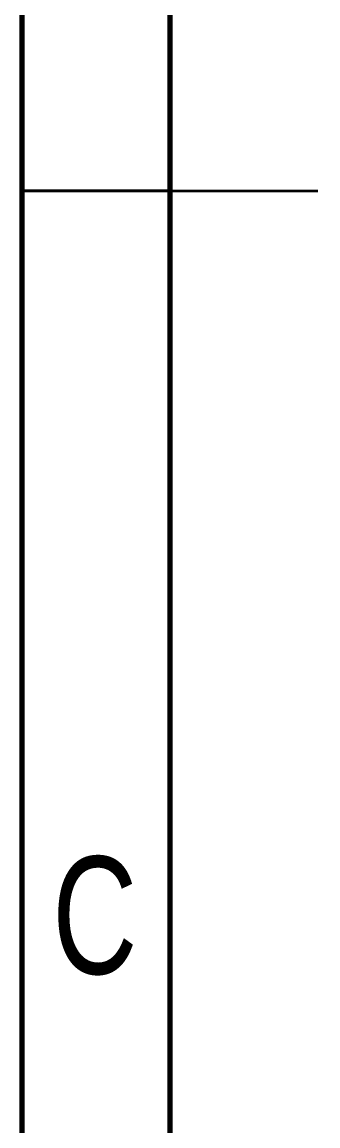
# Model space of a CAD drawing. Header units: millimetres. Extents: x 15 to 205, y 5 to 292.
# Drawn here: x 15 to 25, y 116.9 to 154.2 of the extents above; entities that cross this region are included whole.
import ezdxf

# ---------------------------------------------------------------- set-up
doc = ezdxf.new("R2010")
doc.units = ezdxf.units.MM
doc.styles.add('SLDTEXTSTYLE0', font='TXT', dxfattribs={"width": 0.75})

msp = doc.modelspace()

# ---------------------------------------------------------------- linework, layer by layer
at = {"color": 7, "linetype": 'Continuous', "lineweight": 70}
for p, q in [((15, 5), (15, 292)), ((20, 10), (20, 287))]:
    msp.add_line(p, q, dxfattribs=at)
at = {"color": 7, "linetype": 'Continuous', "lineweight": 35}
for p, q in [((15, 148.5), (25, 148.5)), ((20, 148.5), (15, 148.5))]:
    msp.add_line(p, q, dxfattribs=at)

# ---------------------------------------------------------------- texts
at = {"color": 7, "linetype": 'Continuous', "lineweight": 0, "insert": (17.4587, 126.0042), "char_height": 3.9688, "attachment_point": 2, "style": 'SLDTEXTSTYLE0'}
msp.add_mtext('C', dxfattribs=at)

doc.saveas('drawing.dxf')
